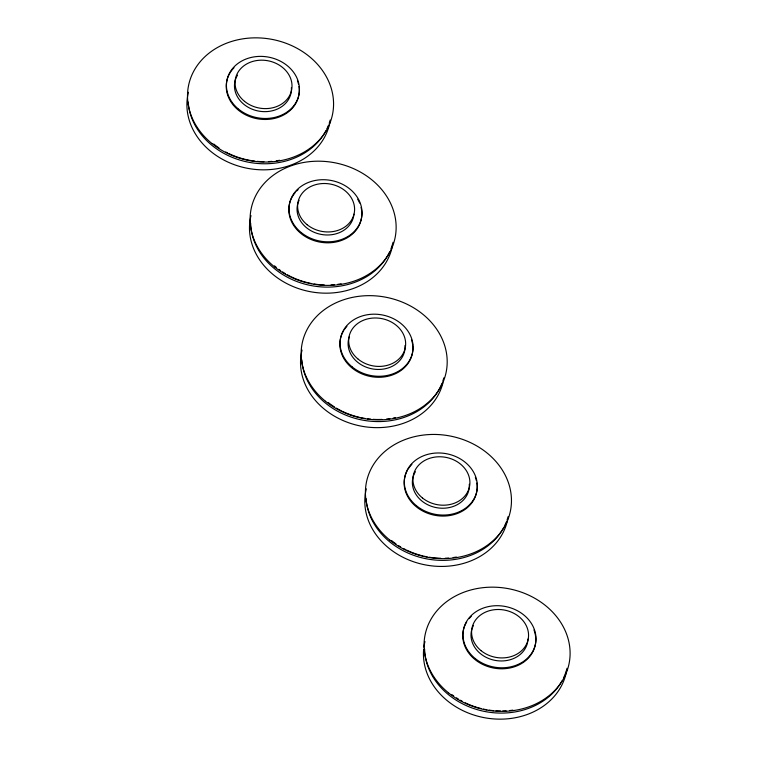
<?xml version="1.0" encoding="UTF-8"?>
<svg xmlns="http://www.w3.org/2000/svg" width="757" height="757" viewBox="0 0 757 757"><rect width="100%" height="100%" fill="white"/><g stroke="black" fill="none" stroke-linecap="round" stroke-linejoin="round"><path stroke-width="1.14" d="M329.806 122.814A72.35 60.749 10.9 0 1 245.476 167.903A72.35 60.749 10.9 0 1 188.417 92.269M330.194 120.041A72.35 60.749 10.9 0 1 329.191 123.296M328.396 125.444A72.35 60.749 10.9 0 1 327.015 128.605M325.983 130.668A72.35 60.749 10.9 0 1 247.302 161.979A72.35 60.749 10.9 0 1 188.181 102.025M279.607 160.266A69.881 58.677 10.9 0 1 276.305 160.825M271.829 161.364A69.881 58.677 10.9 0 1 268.442 161.601M263.928 161.686A69.881 58.677 10.9 0 1 257.125 161.355M254.835 161.118A69.881 58.677 10.9 0 1 228.709 153.501M227.706 153.009A69.881 58.677 10.9 0 1 225.718 151.977M219 147.927A69.881 58.677 10.9 0 1 213.711 144M298.958 86.402A36.715 30.819 10.9 0 1 253.131 117.789A36.715 30.819 10.9 0 1 233.998 67.742M297.435 80.668A36.715 30.819 10.9 0 1 298.495 84.084M291.388 87.642A28.643 24.044 10.9 0 1 257.134 110.768A28.643 24.044 10.9 0 1 237.518 75.123M361.08 207.418A36.715 30.819 10.9 0 1 318.214 241.767A36.715 30.819 10.9 0 1 295.164 192.647M296.574 191.086A36.715 30.819 10.9 0 1 298.107 189.619M357.692 199.205A36.715 30.819 10.9 0 1 359.632 203.037M353.935 214.146A28.643 24.044 10.9 0 1 319.094 233.96A28.643 24.044 10.9 0 1 299.072 200.321M392.599 245.031A72.35 60.749 10.9 0 1 308.714 291.379A72.35 60.749 10.9 0 1 250.993 215.603M393.053 242.287A72.35 60.749 10.9 0 1 390.972 248.779M389.6 251.949A72.35 60.749 10.9 0 1 309.897 285.323A72.35 60.749 10.9 0 1 250.652 223.088M341.095 283.799A69.881 58.677 10.9 0 1 337.773 284.32M334.405 284.698A69.881 58.677 10.9 0 1 331.017 284.935M324.251 284.982A69.881 58.677 10.9 0 1 314.004 283.97M311.752 283.582A69.881 58.677 10.9 0 1 308.411 282.872M307.314 282.607A69.881 58.677 10.9 0 1 291.284 276.844M290.281 276.343A69.881 58.677 10.9 0 1 287.31 274.782M285.361 273.656A69.881 58.677 10.9 0 1 282.512 271.877M280.667 270.637A69.881 58.677 10.9 0 1 278.869 269.341M276.286 267.335A69.881 58.677 10.9 0 1 274.517 265.849M412.839 346.526A36.715 30.819 10.9 0 1 368.924 376.163A36.715 30.819 10.9 0 1 343.782 330.478M344.34 329.617A36.715 30.819 10.9 0 1 346.905 326.324M411.467 339.6A36.715 30.819 10.9 0 1 412.745 345.372M395.391 417.618A69.881 58.677 10.9 0 1 393.233 418.072M389.94 418.64A69.881 58.677 10.9 0 1 386.59 419.066M382.067 419.406A69.881 58.677 10.9 0 1 373.031 419.34M370.75 419.16A69.881 58.677 10.9 0 1 367.325 418.782M365.054 418.441A69.881 58.677 10.9 0 1 360.569 417.59M359.461 417.344A69.881 58.677 10.9 0 1 342.334 411.306M341.331 410.814A69.881 58.677 10.9 0 1 336.411 408.127M334.499 406.954A69.881 58.677 10.9 0 1 328.188 402.487M405.023 345.447A28.643 24.044 10.9 0 1 373.22 369.056A28.643 24.044 10.9 0 1 349.299 336.751M442.94 382.824A72.35 60.749 10.9 0 1 357.796 425.415A72.35 60.749 10.9 0 1 302.043 350.075M443.829 377.847A72.35 60.749 10.9 0 1 442.817 381.102M442.022 383.25A72.35 60.749 10.9 0 1 364.268 420.409A72.35 60.749 10.9 0 1 301.806 359.83M507.701 519.406A72.35 60.749 10.9 0 1 423.371 564.495A72.35 60.749 10.9 0 1 366.312 488.861M508.089 516.634A72.35 60.749 10.9 0 1 507.086 519.889M506.291 522.037A72.35 60.749 10.9 0 1 504.91 525.197M503.878 527.26A72.35 60.749 10.9 0 1 425.197 558.571A72.35 60.749 10.9 0 1 366.076 498.617M456.405 557.057A69.881 58.677 10.9 0 1 453.093 557.578M448.598 558.051A69.881 58.677 10.9 0 1 445.201 558.24M440.697 558.269A69.881 58.677 10.9 0 1 429.323 557.228M427.062 556.83A69.881 58.677 10.9 0 1 423.731 556.13M422.624 555.865A69.881 58.677 10.9 0 1 406.604 550.093M405.601 549.601A69.881 58.677 10.9 0 1 403.613 548.57M400.68 546.914A69.881 58.677 10.9 0 1 398.769 545.74M395.987 543.895A69.881 58.677 10.9 0 1 391.606 540.593M476.853 482.994A36.715 30.819 10.9 0 1 435.199 515.366A36.715 30.819 10.9 0 1 407.465 470.267M408.051 469.264A36.715 30.819 10.9 0 1 411.893 464.334M475.339 477.26A36.715 30.819 10.9 0 1 476.39 480.676M469.283 484.234A28.643 24.044 10.9 0 1 435.029 507.36A28.643 24.044 10.9 0 1 415.413 471.715M567.021 668.261A72.35 60.749 10.9 0 1 563.558 677.922M561.968 680.988A72.35 60.749 10.9 0 1 481.868 710.861A72.35 60.749 10.9 0 1 424.611 649.071M566.747 669.888A72.35 60.749 10.9 0 1 488 718.289A72.35 60.749 10.9 0 1 423.636 649.421M423.892 647.15A72.35 60.749 10.9 0 1 424.951 641.576M527.96 639.059A28.643 24.044 10.9 0 1 493.062 659.934A28.643 24.044 10.9 0 1 473.522 625.358M512.849 710.142A69.881 58.677 10.9 0 1 509.489 710.568M506.111 710.851A69.881 58.677 10.9 0 1 502.724 710.993M500.472 711.003A69.881 58.677 10.9 0 1 495.939 710.842M493.659 710.672A69.881 58.677 10.9 0 1 489.098 710.123M486.836 709.763A69.881 58.677 10.9 0 1 483.477 709.101M481.272 708.59A69.881 58.677 10.9 0 1 465.243 702.818M462.253 701.294A69.881 58.677 10.9 0 1 460.294 700.206M458.363 699.052A69.881 58.677 10.9 0 1 456.471 697.859M453.727 695.967A69.881 58.677 10.9 0 1 451.957 694.661M533.978 629.985A36.715 30.819 10.9 0 1 496.564 668.497A36.715 30.819 10.9 0 1 466.69 621.98M469.122 618.62A36.715 30.819 10.9 0 1 471.289 616.312M211.875 143.47A73.42 61.648 10.9 0 0 332.03 116.569A73.42 61.648 10.9 0 0 237.707 39.818A73.42 61.648 10.9 0 0 211.875 143.47M238.616 109.188A36.715 30.819 10.9 0 0 298.693 95.732A36.715 30.819 10.9 0 0 251.532 57.362A36.715 30.819 10.9 0 0 238.616 109.188M244.549 101.372A28.643 24.044 10.9 0 0 291.417 90.878A28.643 24.044 10.9 0 0 254.626 60.939A28.643 24.044 10.9 0 0 244.549 101.372M274.45 266.805A73.42 61.648 10.9 0 0 394.605 239.903A73.42 61.648 10.9 0 0 300.283 163.162A73.42 61.648 10.9 0 0 274.45 266.805M301.191 232.522A36.715 30.819 10.9 0 0 361.269 219.066A36.715 30.819 10.9 0 0 314.108 180.696A36.715 30.819 10.9 0 0 301.191 232.522M307.124 224.706A28.643 24.044 10.9 0 0 354.002 214.212A28.643 24.044 10.9 0 0 317.202 184.273A28.643 24.044 10.9 0 0 307.124 224.706M358.184 359.178A28.643 24.044 10.9 0 0 405.052 348.684A28.643 24.044 10.9 0 0 368.262 318.744A28.643 24.044 10.9 0 0 358.184 359.178M352.251 366.994A36.715 30.819 10.9 0 0 412.328 353.538A36.715 30.819 10.9 0 0 365.167 315.167A36.715 30.819 10.9 0 0 352.251 366.994M325.501 401.276A73.42 61.648 10.9 0 0 445.655 374.374A73.42 61.648 10.9 0 0 351.333 297.624A73.42 61.648 10.9 0 0 325.501 401.276M389.77 540.063A73.42 61.648 10.9 0 0 509.925 513.161A73.42 61.648 10.9 0 0 415.602 436.411A73.42 61.648 10.9 0 0 389.77 540.063M416.511 505.78A36.715 30.819 10.9 0 0 476.588 492.324A36.715 30.819 10.9 0 0 429.427 453.954A36.715 30.819 10.9 0 0 416.511 505.78M422.444 497.964A28.643 24.044 10.9 0 0 469.312 487.47A28.643 24.044 10.9 0 0 432.521 457.531A28.643 24.044 10.9 0 0 422.444 497.964M481.083 650.679A28.643 24.044 10.9 0 0 527.96 640.195A28.643 24.044 10.9 0 0 491.161 610.256A28.643 24.044 10.9 0 0 481.083 650.679M448.409 692.778A73.42 61.648 10.9 0 0 568.564 665.886A73.42 61.648 10.9 0 0 474.242 589.135A73.42 61.648 10.9 0 0 448.409 692.778M475.15 658.495A36.715 30.819 10.9 0 0 535.237 645.049A36.715 30.819 10.9 0 0 488.076 606.679A36.715 30.819 10.9 0 0 475.15 658.495"/></g></svg>
